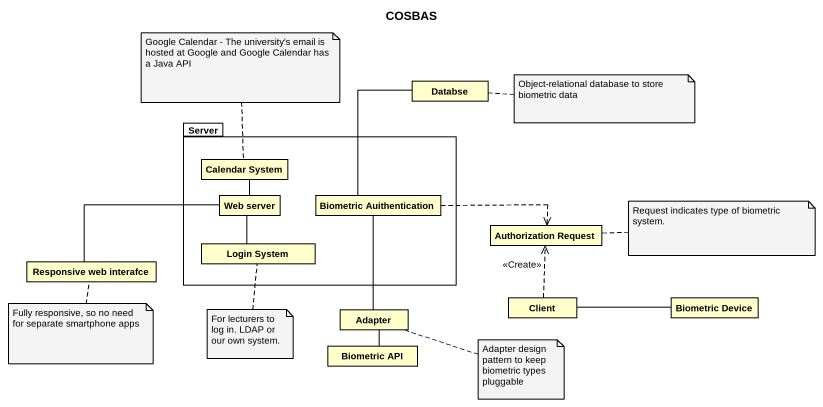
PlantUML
@startuml
title COSBAS
hide circle
hide empty members
class Databse
package Server {
  class "Calendar System" as Calendar_System
  class "Web server" as Web_server
  class "Biometric Auithentication" as Biometric_Auithentication
  class "Login System" as Login_System
}
class "Authorization Request" as Authorization_Request
class "Responsive web interafce" as Responsive_web_interafce
class Adapter
class Client
class "Biometric Device" as Biometric_Device
class "Biometric API" as Biometric_API
Web_server -up- Calendar_System
Biometric_Auithentication -up- Databse
Biometric_Auithentication .right.> Authorization_Request
Biometric_Auithentication -- Adapter
Responsive_web_interafce -right- Web_server
Login_System -up- Web_server
Adapter -- Biometric_API
Client .up.> Authorization_Request : <<Create>>
Client -right- Biometric_Device
note top of Calendar_System : Google Calendar - The university's email is hosted at Google and Google Calendar has a Java API
note right of Databse : Object-relational database to store biometric data
note right of Authorization_Request : Request indicates type of biometric system.
note bottom of Responsive_web_interafce : Fully responsive, so no need for separate smartphone apps
note bottom of Login_System : For lecturers to log in. LDAP or our own system.
note right of Adapter : Adapter design pattern to keep biometric types pluggable
@enduml
